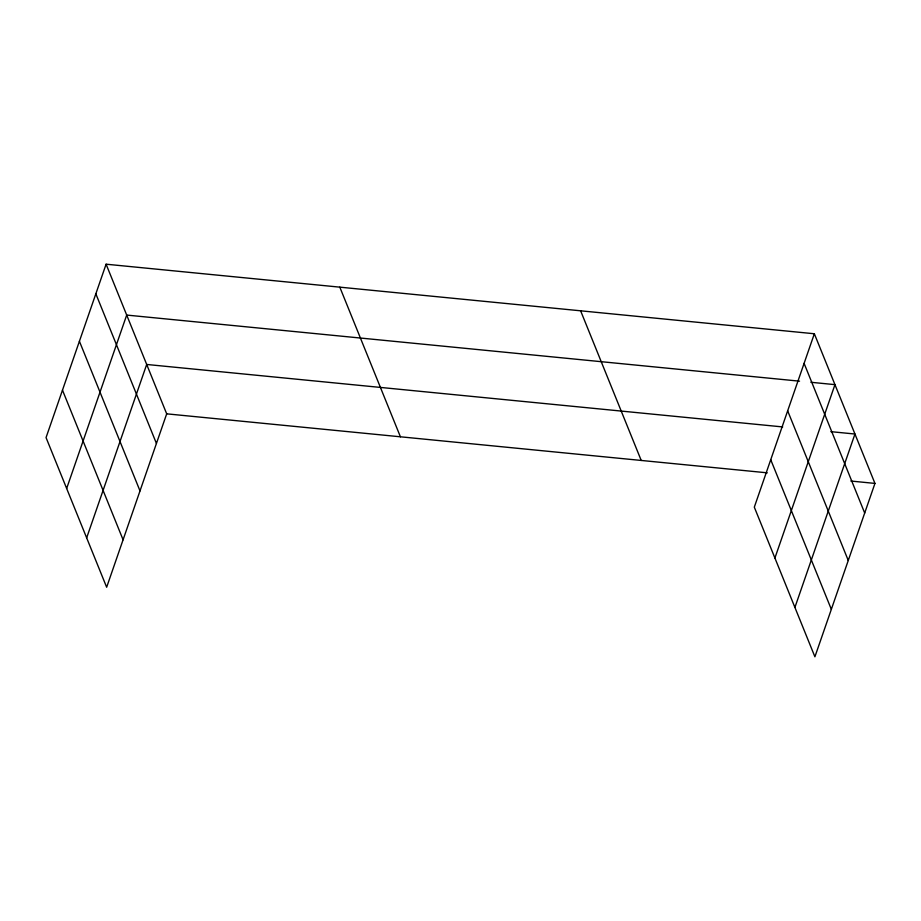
<?xml version="1.0" encoding="UTF-8"?>
<svg xmlns="http://www.w3.org/2000/svg" width="921" height="921" viewBox="0 0 921 921"><rect width="100%" height="100%" fill="white"/><g stroke="black" fill="none" stroke-linecap="round" stroke-linejoin="round"><path stroke-width="1.38" d="M106.099 264.2L46.05 437.59L106.652 587.241L166.689 413.84L106.099 264.2L814.348 333.759L874.95 483.41L814.901 656.8L754.311 507.16L814.348 333.759M66.657 488.475L126.695 315.074L799.543 381.167M86.655 537.852L146.692 364.463L782.712 426.93M774.906 558.034L834.956 384.644L810.871 382.273M794.904 607.423L854.953 434.021L830.869 431.661M166.689 413.84L767.297 472.83M850.866 481.038L874.95 483.41M804.102 363.381L864.692 513.02M787.662 410.824L848.264 560.475M770.739 459.717L831.341 609.357M580.621 310.803L641.223 460.454M339.814 287.156L400.416 436.796M95.842 293.811L156.432 443.462M79.413 341.265L140.004 490.905M62.478 390.147L123.08 539.787"/></g></svg>
